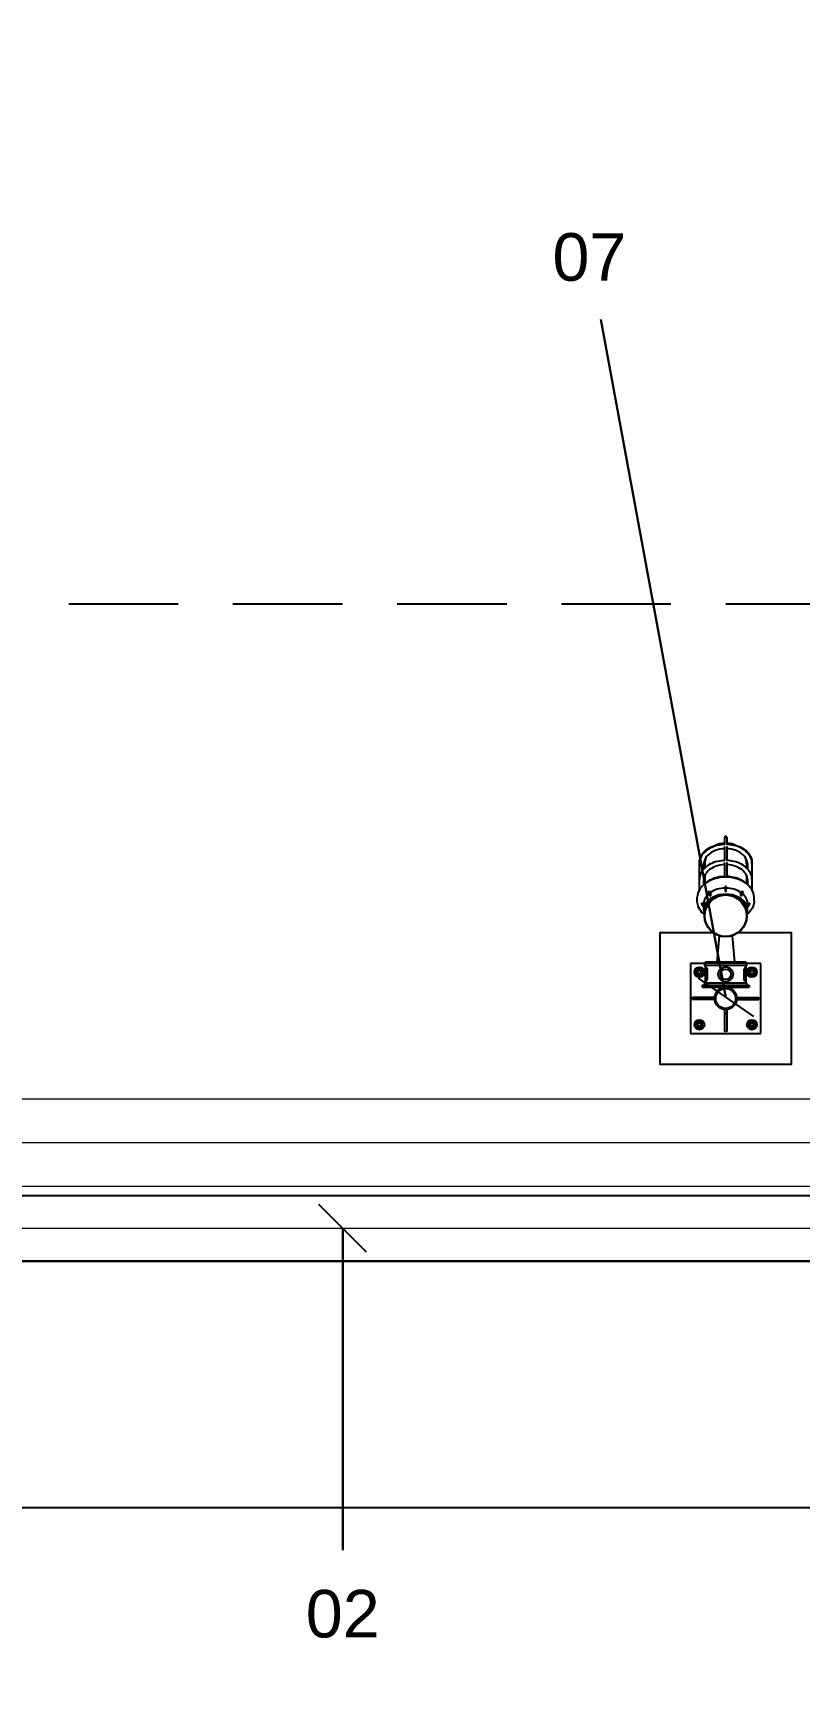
# Model space of a CAD drawing. Header units: inches. Extents: x -7660 to 802, y -193 to 3.
# Drawn here: x 213.281 to 215.031, y -92.386 to -88.633 of the extents above; entities that cross this region are included whole.
import ezdxf
from ezdxf.enums import TextEntityAlignment as Align

# ---------------------------------------------------------------- set-up
doc = ezdxf.new("R2010")
doc.units = ezdxf.units.IN
doc.header["$MEASUREMENT"] = 0
doc.set_wipeout_variables(frame=1)
doc.linetypes.add('HIDDEN', pattern=[0.375, 0.25, -0.125])
for name, color, linetype in [('0-A INSTALAR', 10, 'Continuous'), ('0-PENA03', 4, 'Continuous'), ('DM-COTAS', 7, 'Continuous'), ('TANZ-COTAS', 8, 'Continuous'), ('TANZ-EXISTENTE', 9, 'Continuous')]:
    doc.layers.add(name, color=color, linetype=linetype)
doc.styles.add('Arial', font='arial.ttf')
doc.styles.add('Arial_TXT', font='arial.ttf')
doc.styles.add('cerca', font='romans.shx', dxfattribs={"height": 1})
doc.styles.add('Texto Cotas', font='romans.shx')
doc.linetypes.add('CERCA3', pattern='A,0.5,0.05,["X",cerca,S=0.1,R=0,X=-0.1,Y=-0.05],0.1', length=0.65)
doc.dimstyles.new('CLEMAR - 1-100', dxfattribs={"dimtxt": 15, "dimasz": 15, "dimexe": 7.5, "dimexo": 15, "dimgap": 7.5, "dimtad": 1, "dimdec": 0, "dimtxsty": 'Arial', "dimblk": 'OBLIQUE', "dimcen": 0, "dimdle": 7.5, "dimclrd": 8, "dimclre": 8, "dimclrt": 1, "dimadec": 0, "dimazin": 0, "dimtfac": 1, "dimtdec": 0, "dimtmove": 2, "dimatfit": 3, "dimldrblk": 'OBLIQUE', "dimfxl": 1, "dimtfill": 1, "dimtfillclr": 256, "dimarcsym": 0})
doc.dimstyles.new('huawei_stand Cota 1-100', dxfattribs={"dimscale": 0, "dimtxt": 0.15, "dimasz": 0.15, "dimexe": 0.1, "dimexo": 0.1, "dimgap": 0.1, "dimtad": 1, "dimzin": 0, "dimdsep": 46, "dimtxsty": 'Texto Cotas', "dimblk": 'ARCHTICK', "dimcen": 0.2, "dimdle": 0.1, "dimclrd": 256, "dimclre": 256, "dimclrt": 256, "dimadec": 0, "dimazin": 0, "dimtfac": 1, "dimtix": 1, "dimtmove": 0, "dimatfit": 3, "dimfxl": 1, "dimtolj": 1, "dimtzin": 0, "dimarcsym": 1})

# ---------------------------------------------------------------- blocks, each defined once
blk = doc.blocks.new('*U588')
at = {"linetype": 'CERCA3', "lineweight": 5, "ltscale": 0.3}
blk.add_line((5535.979, 2516.3655), (5535.979, 2509.345), dxfattribs=at)
for points in [[(5536.0752, 2509.4412), (5536.0752, 2516.2497)], [(5536.1752, 2509.5413), (5536.1752, 2516.1497)], [(5536.2752, 2509.6413), (5536.2752, 2516.0497)]]:
    blk.add_lwpolyline(points, dxfattribs=at)
blk = doc.blocks.new('POSTE_ILUMINAÇÃO_PB')
at = {"color": 0}
for p, q in [((-8, 8), (-8, -8)), ((8, 8), (-8, 8)), ((0.24, 7.54), (-0.24, 7.54)), ((-0.24, 3.54), (-0.24, 7.54)), ((0.24, 3.54), (0.24, 7.54)), ((8, 4.72), (8, 8)), ((2.54, 5.4), (2.54, -5.4)), ((3.01, 5.4), (2.54, 5.4)), ((3.01, 5.4), (3.01, -5.4)), ((3.51, 0), (3.51, 4.67)), ((7.21, 4.67), (3.82, 4.67)), ((3.82, 4.67), (3.82, 4.53)), ((4.32, 4.17), (6.71, 4.17)), ((7.21, 4.67), (7.21, 4.53)), ((7.51, 0), (7.51, 4.67)), ((8.02, 0), (8.02, 4.67)), ((8.02, 4.67), (8.31, 4.67)), ((8.31, 0), (8.31, 4.67)), ((20.23, 4.64), (20.2, 4.64)), ((20.26, 4.99), (20.91, 4.99)), ((21.6, 5.5), (20.84, 4.99)), ((20.98, 4.99), (20.91, 4.99)), ((20.98, 4.99), (21.74, 5.5)), ((21.74, 4.99), (20.98, 4.99)), ((21.74, 5.5), (21.6, 5.5)), ((21.74, 5.5), (21.74, 4.99)), ((22.38, 6.5), (23.09, 6.5)), ((24.37, 3.96), (23.36, 3.6)), ((23.46, 3.46), (24.47, 3.82)), ((24.47, 3.82), (24.22, 3.46)), ((24.47, 3.82), (24.37, 3.96)), ((24.86, 6), (31.01, 6)), ((26.03, 5), (27.18, 5)), ((28.11, 4.75), (26.23, 4.75)), ((29.57, 5), (30.83, 5)), ((30.74, 4.75), (29.82, 4.75)), ((-7.54, -0.24), (-7.54, 0.24)), ((-3.54, 0.24), (-7.54, 0.24)), ((-2.54, 0.24), (-3.54, 0.24)), ((-3.54, -0.24), (-3.54, 0.24)), ((-2.54, -0.24), (-2.54, 0.24)), ((-0.24, 2.54), (-0.24, 3.54)), ((0.24, 3.54), (-0.24, 3.54)), ((0.24, 2.54), (-0.24, 2.54)), ((0.24, 2.54), (0.24, 3.54)), ((3.51, -4.67), (3.51, 0)), ((7.51, -4.67), (7.51, 0)), ((8.02, -4.67), (8.02, 0)), ((14.29, 1.5), (8.31, 2)), ((8.31, -4.67), (8.31, 0)), ((23.46, 3.46), (23.36, 3.6)), ((24.22, 3.46), (23.46, 3.46)), ((25.56, 0.1), (24.44, 0.1)), ((24.44, -0.1), (24.44, 0.1)), ((25.56, -0.1), (25.56, 0.1)), ((31.07, 0.25), (27.84, 0.25)), ((34.72, 0.25), (31.49, 0.25)), ((36.76, 0.25), (35.14, 0.25)), ((-3.54, -0.24), (-7.54, -0.24)), ((-2.54, -0.24), (-3.54, -0.24)), ((-0.24, -2.54), (-0.24, -3.54)), ((0.24, -2.54), (-0.24, -2.54)), ((0.24, -3.54), (-0.24, -3.54)), ((-0.24, -3.54), (-0.24, -7.54)), ((0.24, -2.54), (0.24, -3.54)), ((0.24, -3.54), (0.24, -7.54)), ((14.29, -1.5), (8.31, -2)), ((23.36, -3.6), (23.46, -3.46)), ((23.36, -3.6), (24.37, -3.96)), ((24.47, -3.82), (23.46, -3.46)), ((23.46, -3.46), (24.22, -3.46)), ((24.22, -3.46), (24.47, -3.82)), ((24.44, -0.1), (25.56, -0.1)), ((31.07, -0.25), (27.84, -0.25)), ((34.72, -0.25), (31.49, -0.25)), ((36.76, -0.25), (35.14, -0.25)), ((3.01, -5.4), (2.54, -5.4)), ((3.82, -4.67), (3.82, -4.53)), ((3.82, -4.67), (7.21, -4.67)), ((6.71, -4.17), (4.32, -4.17)), ((7.21, -4.67), (7.21, -4.53)), ((8, -8), (8, -4.72)), ((8.02, -4.67), (8.31, -4.67)), ((20.23, -4.64), (20.2, -4.64)), ((20.26, -4.99), (20.91, -4.99)), ((20.84, -4.99), (21.6, -5.5)), ((20.91, -4.99), (20.98, -4.99)), ((21.74, -5.5), (20.98, -4.99)), ((20.98, -4.99), (21.74, -4.99)), ((21.6, -5.5), (21.74, -5.5)), ((21.74, -4.99), (21.74, -5.5)), ((22.38, -6.5), (23.09, -6.5)), ((24.37, -3.96), (24.47, -3.82)), ((31.01, -6), (24.86, -6)), ((27.18, -5), (26.03, -5)), ((28.11, -4.75), (26.23, -4.75)), ((30.83, -5), (29.57, -5)), ((30.74, -4.75), (29.82, -4.75)), ((-8, -8), (8, -8)), ((0.24, -7.54), (-0.24, -7.54))]:
    blk.add_line(p, q, dxfattribs=at)
for centre, radius in [((-6, 6), 1.14), ((-6, 6), 0.476), ((-6, 6), 0.381), ((6, 6), 1.14), ((6, 6), 0.476), ((6, 6), 0.381), ((18.88, 0), 4.83), ((18.88, 0), 4.74), ((0, 0), 2.54), ((0, 0), 2.27), ((5.51, 0), 1.7), ((5.51, 0), 1.2), ((-6, -6), 1.14), ((-6, -6), 0.476), ((-6, -6), 0.381), ((6, -6), 1.14), ((6, -6), 0.476), ((6, -6), 0.381)]:
    blk.add_circle(centre, radius, dxfattribs=at)
for centre, radius, start, end in [((3.26, 4.61), 0.256, 12.7621, 167.1357), ((5.51, 8.42), 4.25, 241.9275, 246.4409), ((5.51, 8.42), 4.25, 293.5591, 298.0725), ((7.77, 4.61), 0.256, 12.8643, 167.2379), ((30.74, 0), 4.75, 72.9321, 90), ((30.74, 0), 4.75, 3.017, 32.855), ((36.76, 0), 0.25, 270, 90), ((30.74, 0), 4.75, 327.145, 356.983), ((3.26, -4.61), 0.256, 192.8643, 347.2379), ((5.51, -8.42), 4.25, 113.5591, 118.0725), ((5.51, -8.42), 4.25, 61.9275, 66.4409), ((7.77, -4.61), 0.256, 192.7621, 347.1357), ((30.74, 0), 4.75, 270, 287.0679)]:
    blk.add_arc(centre, radius, start, end, dxfattribs=at)
for centre, major_axis, start_param, end_param in [((20.26, 0), (0, 4.99), 2.871879, 6.552899), ((20.23, 0), (0, -4.64), 2.147876, 3.141593), ((21.67, 0), (0, 4.99), 5.581592, 6.283185), ((23.09, 0), (0, 6.5), 3.141593, 6.283185), ((27.01, 0), (0, -5), 1.620817, 3.386319), ((27.36, 0), (0, -5), 3.191614, 3.459153), ((30.65, 0), (0, -5), 1.620817, 3.401613), ((31.01, 0), (0, -5), 3.191614, 3.459153), ((21.67, 0), (0, 4.99), 4.732442, 5.477931), ((20.23, 0), (0, -4.64), 0, 0.993716), ((21.67, 0), (0, 4.99), 3.946847, 4.692336), ((27.01, 0), (0, -5), 6.038458, 7.803961), ((30.65, 0), (0, -5), 6.023165, 7.803961), ((21.67, 0), (0, 4.99), 3.141593, 3.843186), ((27.36, 0), (0, -5), 5.965625, 6.233164), ((31.01, 0), (0, -5), 5.965625, 6.233164)]:
    blk.add_ellipse(centre, major_axis=major_axis, ratio=0.707107, start_param=start_param, end_param=end_param, dxfattribs=at)
for points, knots in [([(-6, 6.94), (-6.12, 6.87), (-6.28, 6.78), (-6.41, 6.7), (-6.53, 6.63), (-6.69, 6.54), (-6.81, 6.47)], [-0.4498841, -0.4498841, -0.4498841, -0.4498841, 0, 0, 0, 0.4498841, 0.4498841, 0.4498841, 0.4498841]), ([(-6.81, 6.47), (-6.81, 6.33), (-6.81, 6.15), (-6.81, 6), (-6.81, 5.85), (-6.81, 5.67), (-6.81, 5.53)], [-0.4498841, -0.4498841, -0.4498841, -0.4498841, 0, 0, 0, 0.4498841, 0.4498841, 0.4498841, 0.4498841]), ([(-6.81, 5.53), (-6.69, 5.46), (-6.53, 5.37), (-6.41, 5.3), (-6.28, 5.22), (-6.12, 5.13), (-6, 5.06)], [-0.4498841, -0.4498841, -0.4498841, -0.4498841, 0, 0, 0, 0.4498841, 0.4498841, 0.4498841, 0.4498841]), ([(-5.19, 6.47), (-5.31, 6.54), (-5.47, 6.63), (-5.59, 6.7), (-5.72, 6.78), (-5.88, 6.87), (-6, 6.94)], [-0.4498841, -0.4498841, -0.4498841, -0.4498841, 0, 0, 0, 0.4498841, 0.4498841, 0.4498841, 0.4498841]), ([(-6, 5.06), (-5.88, 5.13), (-5.72, 5.22), (-5.59, 5.3), (-5.47, 5.37), (-5.31, 5.46), (-5.19, 5.53)], [-0.4498841, -0.4498841, -0.4498841, -0.4498841, 0, 0, 0, 0.4498841, 0.4498841, 0.4498841, 0.4498841]), ([(-5.19, 5.53), (-5.19, 5.67), (-5.19, 5.85), (-5.19, 6), (-5.19, 6.15), (-5.19, 6.33), (-5.19, 6.47)], [-0.4498841, -0.4498841, -0.4498841, -0.4498841, 0, 0, 0, 0.4498841, 0.4498841, 0.4498841, 0.4498841]), ([(3.82, 4.53), (3.82, 4.53), (3.83, 4.51), (3.9, 4.46), (3.96, 4.41), (4.11, 4.3), (4.21, 4.24), (4.32, 4.17)], [1.40176, 1.40176, 1.40176, 1.40176, 1.80934, 1.80934, 2.290877, 2.290877, 2.804341, 2.804341, 2.804341, 2.804341]), ([(6, 6.94), (5.88, 6.87), (5.72, 6.78), (5.59, 6.7), (5.47, 6.63), (5.31, 6.54), (5.19, 6.47)], [-0.4498841, -0.4498841, -0.4498841, -0.4498841, 0, 0, 0, 0.4498841, 0.4498841, 0.4498841, 0.4498841]), ([(5.19, 6.47), (5.19, 6.33), (5.19, 6.15), (5.19, 6), (5.19, 5.85), (5.19, 5.67), (5.19, 5.53)], [-0.4498841, -0.4498841, -0.4498841, -0.4498841, 0, 0, 0, 0.4498841, 0.4498841, 0.4498841, 0.4498841]), ([(5.19, 5.53), (5.31, 5.46), (5.47, 5.37), (5.59, 5.3), (5.72, 5.22), (5.88, 5.13), (6, 5.06)], [-0.4498841, -0.4498841, -0.4498841, -0.4498841, 0, 0, 0, 0.4498841, 0.4498841, 0.4498841, 0.4498841]), ([(6.81, 6.47), (6.69, 6.54), (6.53, 6.63), (6.41, 6.7), (6.28, 6.78), (6.12, 6.87), (6, 6.94)], [-0.4498841, -0.4498841, -0.4498841, -0.4498841, 0, 0, 0, 0.4498841, 0.4498841, 0.4498841, 0.4498841]), ([(6, 5.06), (6.12, 5.13), (6.28, 5.22), (6.41, 5.3), (6.53, 5.37), (6.69, 5.46), (6.81, 5.53)], [-0.4498841, -0.4498841, -0.4498841, -0.4498841, 0, 0, 0, 0.4498841, 0.4498841, 0.4498841, 0.4498841]), ([(6.71, 4.17), (6.87, 4.26), (7, 4.36), (7.15, 4.48), (7.2, 4.51), (7.21, 4.52), (7.21, 4.53), (7.21, 4.53)], [0, 0, 0, 0, 0.71929, 0.71929, 1.286491, 1.286491, 1.40176, 1.40176, 1.40176, 1.40176]), ([(6.81, 5.53), (6.81, 5.67), (6.81, 5.85), (6.81, 6), (6.81, 6.15), (6.81, 6.33), (6.81, 6.47)], [-0.4498841, -0.4498841, -0.4498841, -0.4498841, 0, 0, 0, 0.4498841, 0.4498841, 0.4498841, 0.4498841]), ([(19.09, 4.82), (19.26, 5.03), (19.45, 5.23), (20.08, 5.79), (20.58, 6.1), (21.52, 6.43), (21.95, 6.5), (22.38, 6.5)], [5.5767924, 5.5767924, 5.5767924, 5.5767924, 5.72209, 5.72209, 6.0405788, 6.0405788, 6.2831853, 6.2831853, 6.2831853, 6.2831853]), ([(27.85, 0.18), (27.84, 0.28), (27.84, 0.37), (27.8, 1.11), (27.69, 1.74), (27.33, 2.93), (27.08, 3.48), (26.68, 4.11), (26.58, 4.26), (26.48, 4.39)], [4.7426649, 4.7426649, 4.7426649, 4.7426649, 4.7918795, 4.7918795, 5.1166931, 5.1166931, 5.441558, 5.441558, 5.5416281, 5.5416281, 5.5416281, 5.5416281]), ([(31.5, 0.18), (31.49, 0.28), (31.49, 0.37), (31.45, 1.11), (31.34, 1.74), (30.98, 2.93), (30.73, 3.48), (30.12, 4.45), (29.76, 4.86), (28.95, 5.51), (28.51, 5.75), (27.77, 5.96), (27.47, 6), (27.18, 6)], [4.742665, 4.742665, 4.742665, 4.742665, 4.79188, 4.79188, 5.116693, 5.116693, 5.441558, 5.441558, 5.765532, 5.765532, 6.08469, 6.08469, 6.283185, 6.283185, 6.283185, 6.283185]), ([(35.15, 0.18), (35.14, 0.28), (35.14, 0.37), (35.1, 1.11), (34.99, 1.74), (34.63, 2.93), (34.38, 3.48), (33.77, 4.45), (33.41, 4.86), (32.6, 5.51), (32.16, 5.75), (31.42, 5.96), (31.12, 6), (30.83, 6)], [4.742665, 4.742665, 4.742665, 4.742665, 4.79188, 4.79188, 5.116693, 5.116693, 5.441558, 5.441558, 5.765532, 5.765532, 6.08469, 6.08469, 6.283185, 6.283185, 6.283185, 6.283185]), ([(31.01, 6), (31.46, 6), (31.91, 5.9), (32.78, 5.51), (33.19, 5.22), (33.92, 4.48), (34.25, 4.01), (34.78, 2.99), (34.98, 2.44), (35.11, 1.85)], [6.283185, 6.283185, 6.283185, 6.283185, 6.590652, 6.590652, 6.903845, 6.903845, 7.225177, 7.225177, 7.536102, 7.536102, 7.536102, 7.536102]), ([(26.48, -4.39), (26.75, -4.04), (26.99, -3.64), (27.43, -2.66), (27.61, -2.06), (27.8, -1.03), (27.84, -0.6), (27.85, -0.18)], [3.8831499, 3.8831499, 3.8831499, 3.8831499, 4.1423559, 4.1423559, 4.4670246, 4.4670246, 4.6821131, 4.6821131, 4.6821131, 4.6821131]), ([(27.18, -6), (27.26, -6), (27.35, -6), (27.88, -5.95), (28.33, -5.82), (29.17, -5.36), (29.57, -5.04), (30.28, -4.23), (30.59, -3.75), (31.08, -2.66), (31.26, -2.06), (31.45, -1.03), (31.49, -0.6), (31.5, -0.18)], [3.141593, 3.141593, 3.141593, 3.141593, 3.197498, 3.197498, 3.505195, 3.505195, 3.820084, 3.820084, 4.142356, 4.142356, 4.467025, 4.467025, 4.682113, 4.682113, 4.682113, 4.682113]), ([(30.83, -6), (30.91, -6), (31, -6), (31.53, -5.95), (31.98, -5.82), (32.82, -5.36), (33.22, -5.04), (33.93, -4.23), (34.24, -3.75), (34.73, -2.66), (34.91, -2.06), (35.09, -1.03), (35.14, -0.6), (35.15, -0.18)], [3.141593, 3.141593, 3.141593, 3.141593, 3.197498, 3.197498, 3.505195, 3.505195, 3.820084, 3.820084, 4.142356, 4.142356, 4.467025, 4.467025, 4.682113, 4.682113, 4.682113, 4.682113]), ([(35.11, -1.85), (35.1, -1.91), (35.09, -1.96), (34.92, -2.61), (34.7, -3.19), (34.13, -4.2), (33.78, -4.65), (33.01, -5.36), (32.58, -5.63), (31.76, -5.93), (31.38, -6), (31.01, -6)], [8.171862, 8.171862, 8.171862, 8.171862, 8.199345, 8.199345, 8.524217, 8.524217, 8.848532, 8.848532, 9.169005, 9.169005, 9.424778, 9.424778, 9.424778, 9.424778]), ([(-6, -5.06), (-6.12, -5.13), (-6.28, -5.22), (-6.41, -5.3), (-6.53, -5.37), (-6.69, -5.46), (-6.81, -5.53)], [-0.4498841, -0.4498841, -0.4498841, -0.4498841, 0, 0, 0, 0.4498841, 0.4498841, 0.4498841, 0.4498841]), ([(-6.81, -5.53), (-6.81, -5.67), (-6.81, -5.85), (-6.81, -6), (-6.81, -6.15), (-6.81, -6.33), (-6.81, -6.47)], [-0.4498841, -0.4498841, -0.4498841, -0.4498841, 0, 0, 0, 0.4498841, 0.4498841, 0.4498841, 0.4498841]), ([(-6.81, -6.47), (-6.69, -6.54), (-6.53, -6.63), (-6.41, -6.7), (-6.28, -6.78), (-6.12, -6.87), (-6, -6.94)], [-0.4498841, -0.4498841, -0.4498841, -0.4498841, 0, 0, 0, 0.4498841, 0.4498841, 0.4498841, 0.4498841]), ([(-5.19, -5.53), (-5.31, -5.46), (-5.47, -5.37), (-5.59, -5.3), (-5.72, -5.22), (-5.88, -5.13), (-6, -5.06)], [-0.4498841, -0.4498841, -0.4498841, -0.4498841, 0, 0, 0, 0.4498841, 0.4498841, 0.4498841, 0.4498841]), ([(-6, -6.94), (-5.88, -6.87), (-5.72, -6.78), (-5.59, -6.7), (-5.47, -6.63), (-5.31, -6.54), (-5.19, -6.47)], [-0.4498841, -0.4498841, -0.4498841, -0.4498841, 0, 0, 0, 0.4498841, 0.4498841, 0.4498841, 0.4498841]), ([(-5.19, -6.47), (-5.19, -6.33), (-5.19, -6.15), (-5.19, -6), (-5.19, -5.85), (-5.19, -5.67), (-5.19, -5.53)], [-0.4498841, -0.4498841, -0.4498841, -0.4498841, 0, 0, 0, 0.4498841, 0.4498841, 0.4498841, 0.4498841]), ([(4.32, -4.17), (4.16, -4.26), (4.03, -4.36), (3.88, -4.48), (3.83, -4.51), (3.82, -4.52), (3.82, -4.53), (3.82, -4.53)], [0, 0, 0, 0, 0.71929, 0.71929, 1.286491, 1.286491, 1.40176, 1.40176, 1.40176, 1.40176]), ([(6, -5.06), (5.88, -5.13), (5.72, -5.22), (5.59, -5.3), (5.47, -5.37), (5.31, -5.46), (5.19, -5.53)], [-0.4498841, -0.4498841, -0.4498841, -0.4498841, 0, 0, 0, 0.4498841, 0.4498841, 0.4498841, 0.4498841]), ([(5.19, -5.53), (5.19, -5.67), (5.19, -5.85), (5.19, -6), (5.19, -6.15), (5.19, -6.33), (5.19, -6.47)], [-0.4498841, -0.4498841, -0.4498841, -0.4498841, 0, 0, 0, 0.4498841, 0.4498841, 0.4498841, 0.4498841]), ([(5.19, -6.47), (5.31, -6.54), (5.47, -6.63), (5.59, -6.7), (5.72, -6.78), (5.88, -6.87), (6, -6.94)], [-0.4498841, -0.4498841, -0.4498841, -0.4498841, 0, 0, 0, 0.4498841, 0.4498841, 0.4498841, 0.4498841]), ([(6.81, -5.53), (6.69, -5.46), (6.53, -5.37), (6.41, -5.3), (6.28, -5.22), (6.12, -5.13), (6, -5.06)], [-0.4498841, -0.4498841, -0.4498841, -0.4498841, 0, 0, 0, 0.4498841, 0.4498841, 0.4498841, 0.4498841]), ([(6, -6.94), (6.12, -6.87), (6.28, -6.78), (6.41, -6.7), (6.53, -6.63), (6.69, -6.54), (6.81, -6.47)], [-0.4498841, -0.4498841, -0.4498841, -0.4498841, 0, 0, 0, 0.4498841, 0.4498841, 0.4498841, 0.4498841]), ([(7.21, -4.53), (7.21, -4.53), (7.2, -4.51), (7.13, -4.46), (7.07, -4.41), (6.92, -4.3), (6.82, -4.24), (6.71, -4.17)], [1.40176, 1.40176, 1.40176, 1.40176, 1.80934, 1.80934, 2.290877, 2.290877, 2.804341, 2.804341, 2.804341, 2.804341]), ([(6.81, -6.47), (6.81, -6.33), (6.81, -6.15), (6.81, -6), (6.81, -5.85), (6.81, -5.67), (6.81, -5.53)], [-0.4498841, -0.4498841, -0.4498841, -0.4498841, 0, 0, 0, 0.4498841, 0.4498841, 0.4498841, 0.4498841]), ([(22.38, -6.5), (21.89, -6.5), (21.39, -6.4), (20.44, -6.01), (19.99, -5.72), (19.41, -5.19), (19.24, -5.01), (19.09, -4.82)], [3.1415927, 3.1415927, 3.1415927, 3.1415927, 3.4221933, 3.4221933, 3.7159276, 3.7159276, 3.8479855, 3.8479855, 3.8479855, 3.8479855])]:
    blk.add_open_spline(points, degree=3, knots=knots, dxfattribs=at)
blk = doc.blocks.new('luminaria-winityvivo')
blk.add_lwpolyline([(179.4389, -119.2609), (179.3161, -119.2609), (179.3161, -119.5609), (179.6161, -119.5609), (179.6161, -119.2609), (179.4934, -119.2609)])
at = {"xscale": 0.01000000000000001, "yscale": 0.01000000000000001, "zscale": 0.01000000000000001, "rotation": 89.99999999999999}
blk.add_blockref('POSTE_ILUMINAÇÃO_PB', (179.4661, -119.4109), dxfattribs=at)
blk = doc.blocks.new('dasdasdasczxcz')
at = {"xscale": -1, "rotation": 270}
blk.add_blockref('*U588', (-2300.7307, -5651.3894), dxfattribs=at)
for points in [[(217.1898, -103.8854), (208.4898, -103.8854), (208.4898, -115.4854), (217.1898, -115.4854)], [(217.0398, -104.0354), (208.6398, -104.0354), (208.6398, -115.3354), (217.0398, -115.3354)]]:
    blk.add_lwpolyline(points, close=True)
blk.add_blockref('luminaria-winityvivo', (32.9736, 4.5255))
blk = doc.blocks.new('_ArchTick')
at = {"const_width": 0.05}
blk.add_lwpolyline([(-0.5, -0.5), (0.5, 0.5)], dxfattribs=at)
blk = doc.blocks.new('*D598')
at = {"layer": 'DM-COTAS', "lineweight": -2}
for p, q in [((215.1483, -84.947), (215.1483, -92.0995)), ((210.9131, -91.5369), (210.9131, -92.0995)), ((215.2483, -91.9995), (210.8131, -91.9995))]:
    blk.add_line(p, q, dxfattribs=at)
at = {"layer": 'DM-COTAS', "lineweight": -2, "xscale": 0.15, "yscale": 0.15, "zscale": 0.15, "rotation": 180}
blk.add_blockref('_ArchTick', (210.9131, -91.9995), dxfattribs=at)
at = {"layer": 'DM-COTAS', "lineweight": -2, "xscale": 0.15, "yscale": 0.15, "zscale": 0.15}
blk.add_blockref('_ArchTick', (215.1483, -91.9995), dxfattribs=at)
at = {"layer": 'DM-COTAS', "insert": (213.0307, -91.8245), "char_height": 0.15, "attachment_point": 5, "style": 'Texto Cotas'}
blk.add_mtext('\\A1;4.24', dxfattribs=at)
blk = doc.blocks.new('*D611')
at = {"layer": 'DM-COTAS', "lineweight": -2}
for p, q in [((210.3799, -84.747), (210.3799, -91.5369)), ((215.0483, -84.847), (210.2799, -84.847)), ((210.8131, -91.4369), (210.2799, -91.4369))]:
    blk.add_line(p, q, dxfattribs=at)
at = {"layer": 'DM-COTAS', "lineweight": -2, "xscale": 0.15, "yscale": 0.15, "zscale": 0.15}
for p, rotation in [((210.3799, -84.847), 90), ((210.3799, -91.4369), 270)]:
    blk.add_blockref('_ArchTick', p, dxfattribs=dict(at, rotation=rotation))
at = {"layer": 'DM-COTAS', "insert": (210.2049, -88.142), "char_height": 0.15, "attachment_point": 5, "rotation": 90, "style": 'Texto Cotas'}
blk.add_mtext('\\A1;6.59', dxfattribs=at)
blk = doc.blocks.new('*U436')
blk.add_lwpolyline([(0, 20), (0, 121.48)])
at = {"layer": 'TANZ-COTAS', "color": 3, "style": 'Arial_TXT'}
blk.add_attdef('XX', text='', height=15, dxfattribs=at).set_placement((0, 0), align=Align.MIDDLE_CENTER)
blk.add_leader([(0, 121.48), (0, 20)], dimstyle='CLEMAR - 1-100', override={"dimasz": 15, "dimgap": 7.5, "dimtad": 0, "dimclrd": 256, "dimfxl": 16})
blk.add_wipeout([(20, 0), (19.62, -3.9), (18.48, -7.65), (16.63, -11.11), (14.14, -14.14), (11.11, -16.63), (7.65, -18.48), (3.9, -19.62), (0, -20), (-3.9, -19.62), (-7.65, -18.48), (-11.11, -16.63), (-14.14, -14.14), (-16.63, -11.11), (-18.48, -7.65), (-19.62, -3.9), (-20, 0), (-19.62, 3.9), (-18.48, 7.65), (-16.63, 11.11), (-14.14, 14.14), (-11.11, 16.63), (-7.65, 18.48), (-3.9, 19.62), (0, 20), (3.9, 19.62), (7.65, 18.48), (11.11, 16.63), (14.14, 14.14), (16.63, 11.11), (18.48, 7.65), (19.62, 3.9)])
blk = doc.blocks.new('*U442')
blk.add_lwpolyline([(3.62, -19.67), (42.98, -233.47)])
at = {"layer": 'TANZ-COTAS', "color": 3, "style": 'Arial_TXT'}
blk.add_attdef('XX', text='', height=15, dxfattribs=at).set_placement((0, 0), align=Align.MIDDLE_CENTER)
blk.add_leader([(42.98, -233.47), (3.62, -19.67)], dimstyle='CLEMAR - 1-100', override={"dimasz": 15, "dimgap": 7.5, "dimtad": 0, "dimclrd": 256, "dimfxl": 16})
blk.add_wipeout([(20, 0), (19.62, -3.9), (18.48, -7.65), (16.63, -11.11), (14.14, -14.14), (11.11, -16.63), (7.65, -18.48), (3.9, -19.62), (0, -20), (-3.9, -19.62), (-7.65, -18.48), (-11.11, -16.63), (-14.14, -14.14), (-16.63, -11.11), (-18.48, -7.65), (-19.62, -3.9), (-20, 0), (-19.62, 3.9), (-18.48, 7.65), (-16.63, 11.11), (-14.14, 14.14), (-11.11, 16.63), (-7.65, 18.48), (-3.9, 19.62), (0, 20), (3.9, 19.62), (7.65, 18.48), (11.11, 16.63), (14.14, 14.14), (16.63, 11.11), (18.48, 7.65), (19.62, 3.9)])

msp = doc.modelspace()

# ---------------------------------------------------------------- block references
at = {"layer": '0-A INSTALAR'}
msp.add_blockref('dasdasdasczxcz', (2.42328, 24.04853), dxfattribs=at)

# ---------------------------------------------------------------- next in the draw order: block references
at = {"layer": 'TANZ-EXISTENTE', "xscale": 0.007239987148552361, "yscale": 0.007239987148552361, "zscale": 0.007239987148552361}
msp.add_blockref('*U436', (213.9887, -92.24141), dxfattribs=at).add_auto_attribs({'XX': '02'})

# ---------------------------------------------------------------- next in the draw order: dimensions: what is measured, and where the dimension line sits
at = {"layer": 'DM-COTAS'}
dim = msp.add_linear_dim(base=(210.91306, -91.99949), p1=(215.14835, -84.84702), p2=(210.91306, -91.43689), dimstyle='huawei_stand Cota 1-100', override={"dimscale": 1, "dimtmove": 1}, dxfattribs=at)
dim.commit()
dim.dimension.update_dxf_attribs({"geometry": '*D598', "text_midpoint": (213.0307, -91.82449)})

# ---------------------------------------------------------------- next in the draw order: block references
at = {"layer": 'TANZ-EXISTENTE', "xscale": 0.007239987148552361, "yscale": 0.007239987148552361, "zscale": 0.007239987148552361}
msp.add_blockref('*U442', (214.55191, -89.14413), dxfattribs=at).add_auto_attribs({'XX': '07'})

# ---------------------------------------------------------------- next in the draw order: linework, layer by layer
msp.add_lwpolyline([(209.61306, -76.43689), (219.61306, -76.43689), (219.61306, -91.43689), (209.61306, -91.43689)], close=True)
at = {"layer": '0-PENA03', "linetype": 'HIDDEN'}
msp.add_lwpolyline([(211.11306, -77.93689), (218.11306, -77.93689), (218.11306, -89.93689), (211.11306, -89.93689)], close=True, dxfattribs=at)

# ---------------------------------------------------------------- next in the draw order: dimensions: what is measured, and where the dimension line sits
at = {"layer": 'DM-COTAS'}
dim = msp.add_linear_dim(base=(210.37993, -91.43689), p1=(215.14835, -84.84702), p2=(210.91306, -91.43689), angle=90, dimstyle='huawei_stand Cota 1-100', override={"dimscale": 1}, dxfattribs=at)
dim.commit()
dim.dimension.update_dxf_attribs({"geometry": '*D611', "text_midpoint": (210.20493, -88.14195)})

doc.saveas('drawing.dxf')
